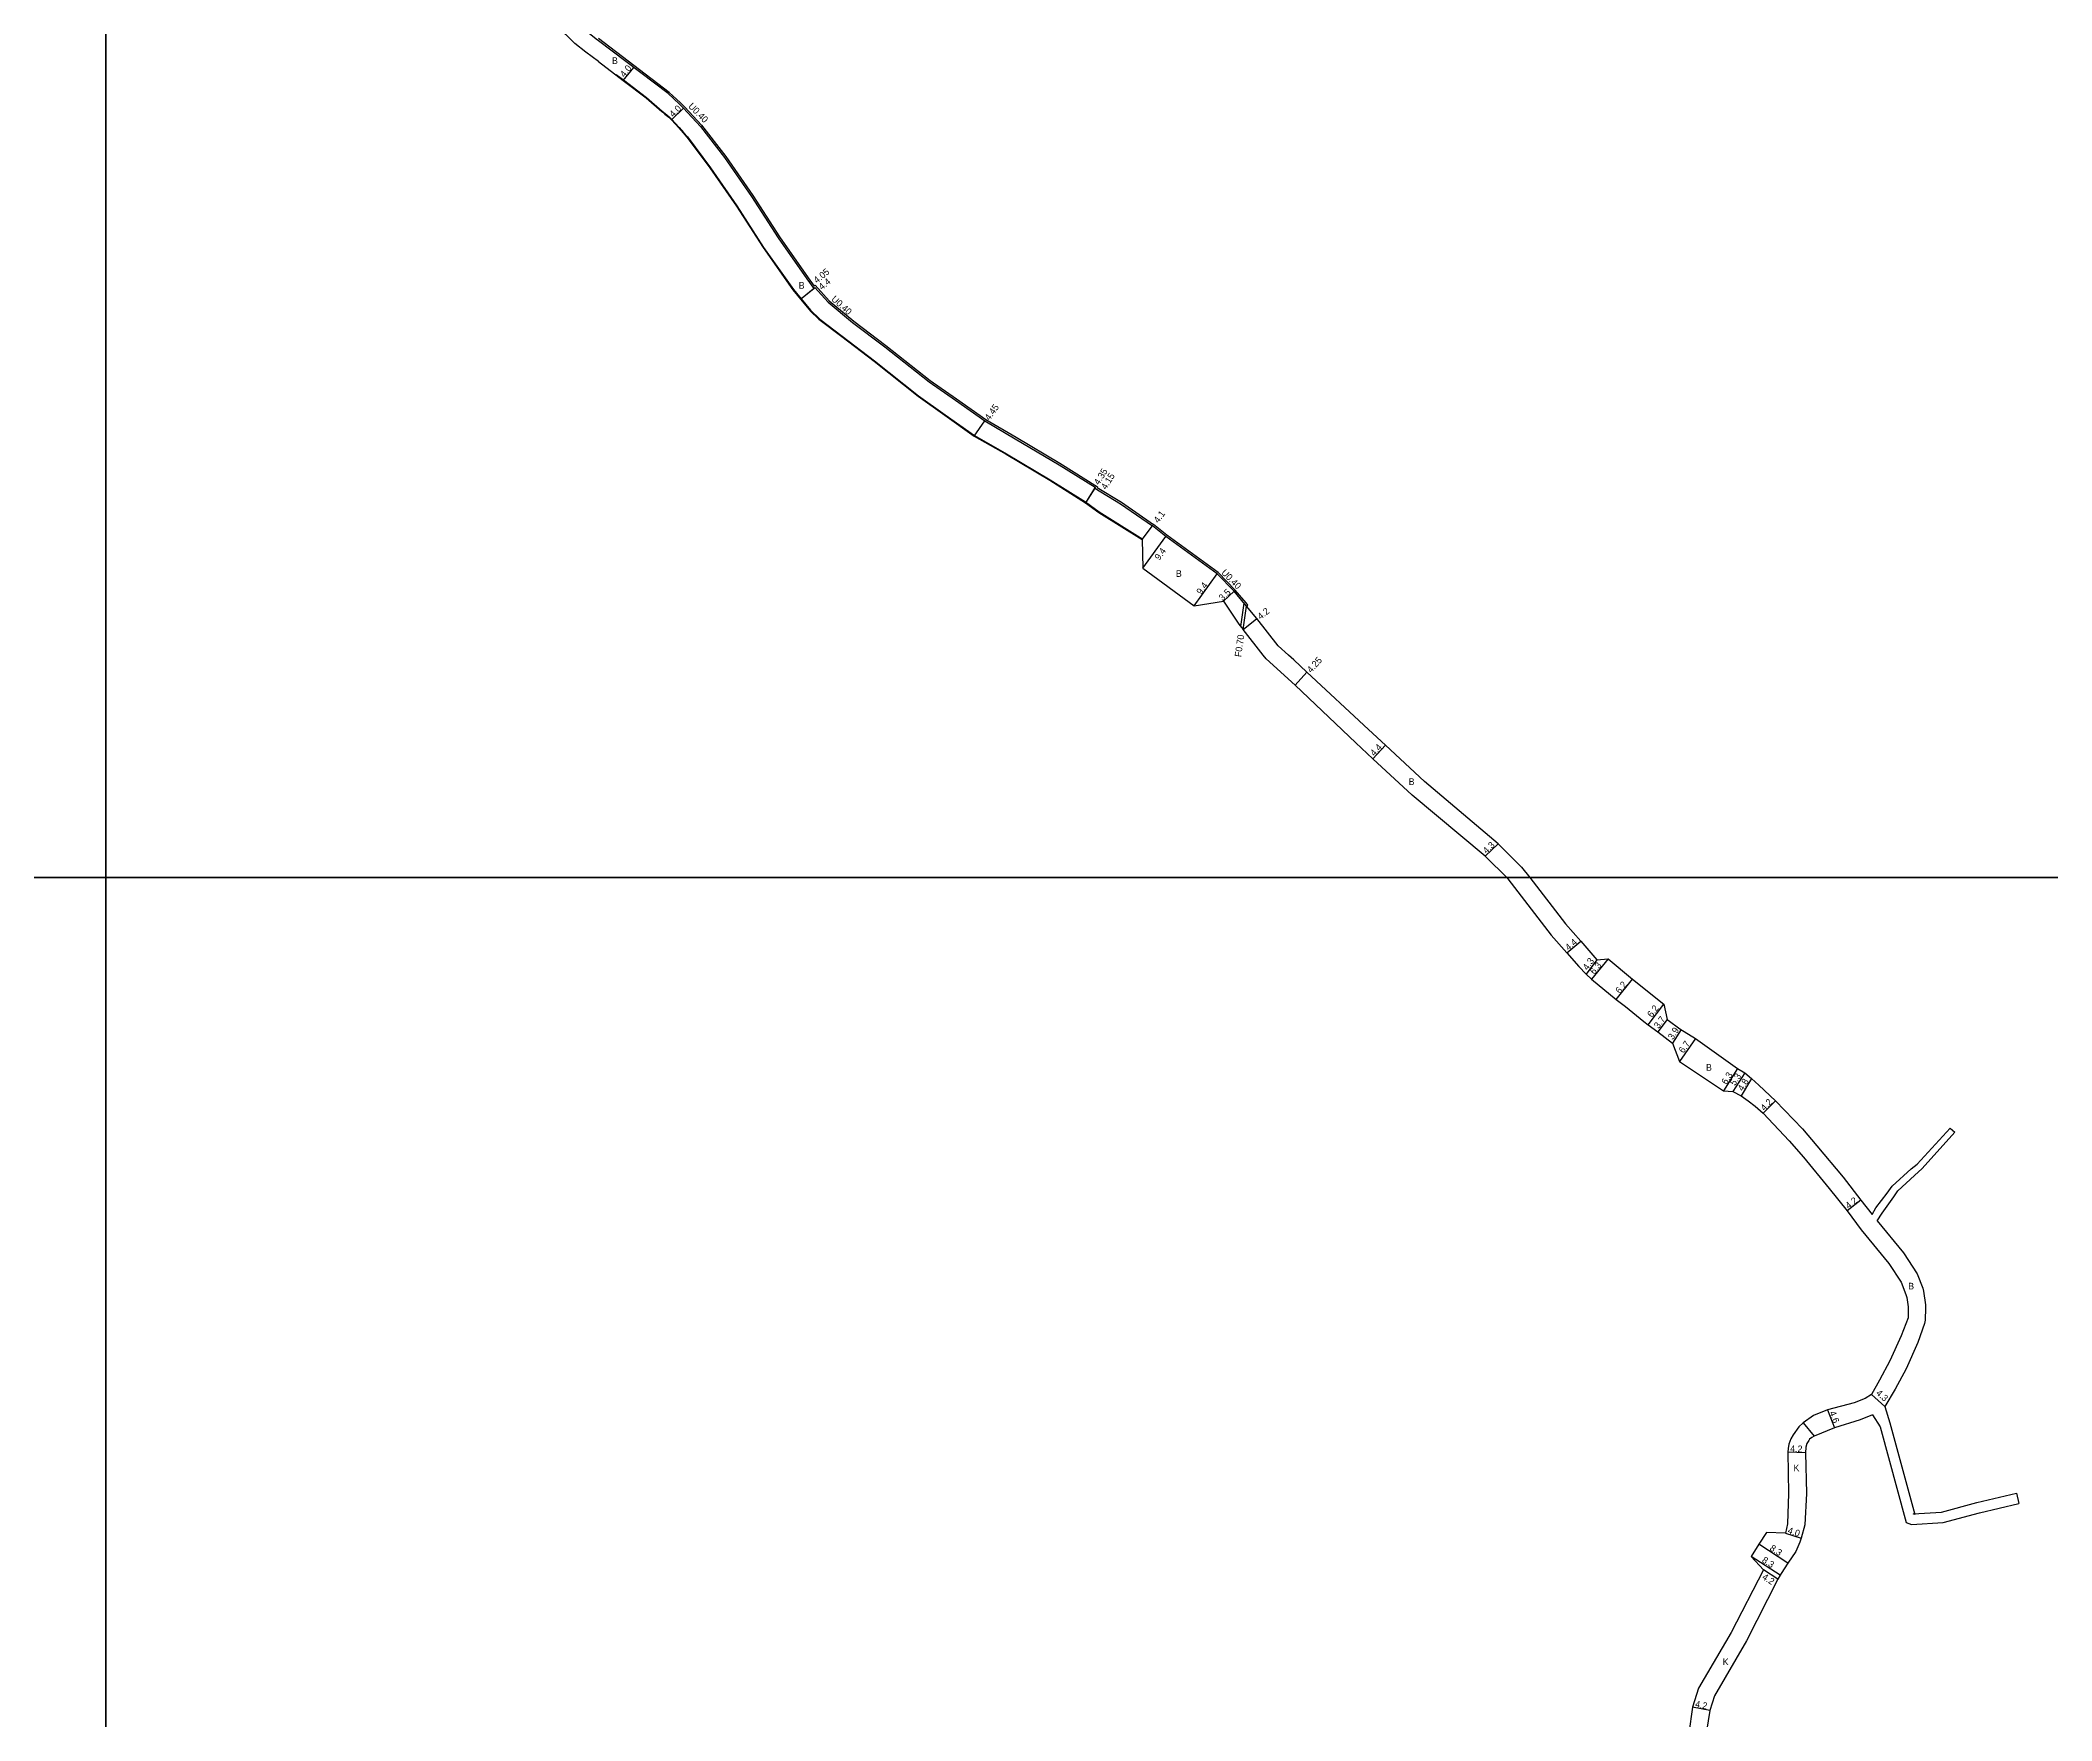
# Model space of a CAD drawing. Header units: metres. Extents: x -16000 to -13600, y -81000 to -78000.
# Drawn here: x -15215.7 to -14734.5, y -80601.8 to -80199.6 of the extents above; entities that cross this region are included whole.
import ezdxf

# ---------------------------------------------------------------- set-up
doc = ezdxf.new("R2010")
doc.units = ezdxf.units.M
doc.header["$LTSCALE"] = 2.5
for name, color, linetype in [('側溝・桝', 7, 'Continuous'), ('図郭', 7, 'Continuous'), ('幅員', 7, 'Continuous'), ('歩道・分離帯・安全施設', 7, 'Continuous'), ('舗装', 7, 'Continuous'), ('道路', 7, 'Continuous')]:
    doc.layers.add(name, color=color, linetype=linetype)
doc.styles.get("Standard").update_dxf_attribs({"font": ''})
doc.styles.get('Standard').set_extended_font_data('@MS PGothic')

msp = doc.modelspace()

# ---------------------------------------------------------------- linework, layer by layer
at = {"layer": '側溝・桝'}
for points in [[(-15065.24, -80212.07), (-15082.17, -80199.21)], [(-15065.24, -80212.07), (-15062.61, -80214.5), (-15061.54, -80215.61), (-15057.49, -80219.96), (-15051.71, -80227.4), (-15045.25, -80236.76), (-15038.87, -80246.65), (-15032.02, -80256.46), (-15030.59, -80258.43), (-15030.35, -80258.24), (-15026.97, -80261.99)], [(-15026.97, -80261.99), (-15021.12, -80266.79), (-15013.43, -80272.63), (-15002.83, -80281.01), (-14996.5, -80285.43), (-14989.49, -80290.38), (-14982.25, -80294.62), (-14971.78, -80300.83), (-14962.78, -80306.46), (-14962.89, -80306.63), (-14957.07, -80310.18), (-14949.38, -80315.47)], [(-14927.14, -80335.04), (-14926.83, -80334.78), (-14927.26, -80334.26), (-14929.83, -80331.17), (-14933.93, -80327), (-14946.22, -80318.02), (-14949.38, -80315.47)], [(-14928.54, -80339.92), (-14927.74, -80334.31)], [(-14927.94, -80340.64), (-14927.14, -80335.04)]]:
    msp.add_lwpolyline(points, dxfattribs=at)
at = {"layer": '図郭'}
for points in [[(-16000, -80400), (-15200, -80400), (-15200, -79800), (-16000, -79800)], [(-15200, -80400), (-14400, -80400), (-14400, -79800), (-15200, -79800)], [(-16000, -81000), (-15200, -81000), (-15200, -80400), (-16000, -80400)], [(-15200, -81000), (-14400, -81000), (-14400, -80400), (-15200, -80400)]]:
    msp.add_lwpolyline(points, close=True, dxfattribs=at)
at = {"layer": '幅員'}
for points in [[(-15076.28, -80209.21), (-15073.71, -80206.14)], [(-15064.7, -80218.67), (-15061.83, -80215.89)], [(-15033.8, -80261.58), (-15030.39, -80258.79)], [(-15033.8, -80261.58), (-15030.67, -80259.01)], [(-14992.33, -80294.31), (-14989.71, -80290.72)], [(-14963.33, -80306.59), (-14965.64, -80310.27)], [(-14963.44, -80306.76), (-14965.64, -80310.27)], [(-14952.07, -80319.09), (-14949.62, -80315.8)], [(-14951.95, -80325.97), (-14946.46, -80318.34)], [(-14939.68, -80334.93), (-14934.19, -80327.3)], [(-14932.66, -80333.85), (-14930.13, -80331.43)], [(-14927.94, -80340.64), (-14924.66, -80338.02)], [(-14912.7, -80350.8), (-14915.54, -80353.97)], [(-14893.92, -80368.33), (-14896.92, -80371.55)], [(-14866.92, -80391.9), (-14870.07, -80394.83)], [(-14850.5, -80418.02), (-14847.15, -80415.18)], [(-14843.37, -80419.63), (-14845.87, -80423.12)], [(-14840.65, -80419.43), (-14844.66, -80424.29)], [(-14838.69, -80429.12), (-14834.8, -80424.28)], [(-14831.08, -80435.19), (-14827.32, -80430.26)], [(-14826.51, -80433.92), (-14828.73, -80436.88)], [(-14823.2, -80436.33), (-14825.28, -80439.64)], [(-14819.74, -80438.51), (-14823.6, -80443.99)], [(-14809.7, -80445.68), (-14813.07, -80451)], [(-14807.96, -80446.74), (-14810.84, -80451.19)], [(-14806.33, -80448.08), (-14808.84, -80452.17)], [(-14800.58, -80453.37), (-14803.53, -80456.36)], [(-14780.16, -80477.16), (-14783.47, -80479.74)], [(-14774.47, -80526.52), (-14777.61, -80523.67)], [(-14788.14, -80527.37), (-14786.47, -80531.65)], [(-14793.42, -80537.65), (-14797.62, -80537.48)], [(-14797.63, -80564.06), (-14804.58, -80559.53)], [(-14798.24, -80556.83), (-14794.45, -80558.08)], [(-14799.5, -80566.94), (-14806.46, -80562.41)], [(-14800.01, -80567.86), (-14803.49, -80565.6)], [(-14816.33, -80599.3), (-14820.45, -80598.47)]]:
    msp.add_lwpolyline(points, dxfattribs=at)
at = {"layer": '歩道・分離帯・安全施設'}
for points in [[(-15077.9, -80207.8), (-15076.2, -80209.1), (-15070.64, -80213.3)], [(-15070.64, -80213.31), (-15066.92, -80216.56)], [(-15066.92, -80216.56), (-15066.18, -80217.17), (-15065.28, -80217.96), (-15064.6, -80218.58), (-15062.87, -80220.51), (-15061.84, -80221.72)], [(-15061.84, -80221.71), (-15060.9, -80222.73), (-15055.4, -80230.1), (-15049.07, -80239.26), (-15042.68, -80249.17), (-15035.54, -80259.25), (-15033.7, -80261.5), (-15031.48, -80264.2)], [(-15029.24, -80266.37), (-15023.91, -80270.42), (-15016.17, -80276.3), (-15005.58, -80284.66), (-14999.27, -80289.25), (-14992.25, -80294.21), (-14984.54, -80298.57), (-14974.09, -80304.77), (-14965.68, -80310.09), (-14962.37, -80312.47)], [(-14962.37, -80312.48), (-14951.94, -80319.02)]]:
    msp.add_lwpolyline(points, dxfattribs=at)
at = {"layer": '歩道・分離帯・安全施設', "flags": 128}
msp.add_lwpolyline([(-15029.24, -80266.37), (-15031.48, -80264.2)], dxfattribs=at)
at = {"layer": '舗装'}
msp.add_lwpolyline([(-14794, -80530.48), (-14791.36, -80533.68)], dxfattribs=at)
at = {"layer": '道路'}
for points in [[(-15082.17, -80199.71), (-15082.7, -80199.31), (-15085.19, -80197.35), (-15087.01, -80195.52), (-15089.03, -80193.15), (-15090.5, -80191.37), (-15092.23, -80189.04), (-15093.53, -80186.77), (-15094.13, -80185.55), (-15094.89, -80183.29), (-15094.86, -80181.05), (-15094.7, -80178.84), (-15094.48, -80177.3), (-15094.22, -80176.34)], [(-15082.17, -80204.73), (-15085.15, -80202.47), (-15087.85, -80200.35), (-15089.95, -80198.23), (-15092.08, -80195.73)], [(-15065.5, -80212.38), (-15082.17, -80199.71)], [(-15082.17, -80204.73), (-15078.35, -80207.63), (-15076.28, -80209.21), (-15070.72, -80213.4)], [(-15065.5, -80212.38), (-15062.89, -80214.79), (-15061.83, -80215.89), (-15057.79, -80220.22), (-15052.03, -80227.63), (-15045.58, -80236.97), (-15039.2, -80246.87), (-15032.35, -80256.69), (-15030.67, -80259.01), (-15030.39, -80258.79), (-15027.25, -80262.28)], [(-15070.72, -80213.4), (-15067, -80216.66)], [(-15067, -80216.66), (-15066.26, -80217.27), (-15065.36, -80218.05), (-15064.7, -80218.67), (-15062.97, -80220.6), (-15061.93, -80221.8)], [(-15061.93, -80221.8), (-15061, -80222.82), (-15055.5, -80230.17), (-15049.18, -80239.33), (-15042.79, -80249.24), (-15035.64, -80259.33), (-15033.8, -80261.58), (-15031.47, -80264.42)], [(-15027.25, -80262.28), (-15021.37, -80267.11), (-15013.68, -80272.95), (-15003.07, -80281.33), (-14996.73, -80285.76), (-14989.71, -80290.72), (-14982.45, -80294.96), (-14971.99, -80301.17), (-14963.33, -80306.59), (-14963.44, -80306.76), (-14957.29, -80310.51), (-14949.62, -80315.8)], [(-15029.46, -80266.37), (-15023.99, -80270.53), (-15016.25, -80276.4), (-15005.66, -80284.76), (-14999.35, -80289.36), (-14992.33, -80294.31), (-14984.61, -80298.68), (-14974.16, -80304.89), (-14965.64, -80310.27), (-14962.44, -80312.58)], [(-14962.44, -80312.58), (-14952.07, -80319.09), (-14951.95, -80325.97), (-14939.68, -80334.93), (-14932.66, -80333.85), (-14928.99, -80339.37)], [(-14917.08, -80346.76), (-14919.6, -80344.5), (-14924.66, -80338.02), (-14927.14, -80335.04), (-14927.57, -80334.52), (-14930.13, -80331.43), (-14934.19, -80327.3), (-14946.46, -80318.34), (-14949.62, -80315.8)], [(-14928.99, -80339.37), (-14928.37, -80340.12), (-14927.94, -80340.64)], [(-14923.15, -80346.76), (-14927.94, -80340.64)], [(-14870.07, -80394.83), (-14887.53, -80380.26), (-14896.92, -80371.55), (-14901, -80367.75), (-14915.54, -80353.97), (-14922.44, -80347.66), (-14923.15, -80346.76)], [(-14866.92, -80391.9), (-14884.61, -80376.97), (-14893.92, -80368.33), (-14897.97, -80364.56), (-14912.7, -80350.8), (-14915.8, -80347.91), (-14917.08, -80346.76)], [(-14870.07, -80394.83), (-14869.83, -80395.06), (-14864.9, -80400)], [(-14866.92, -80391.9), (-14861.35, -80397.49), (-14859.4, -80400)], [(-14864.9, -80400), (-14864.65, -80400.25), (-14854.26, -80413.74), (-14850.5, -80418.02)], [(-14859.4, -80400), (-14850.82, -80411.04), (-14847.15, -80415.18), (-14843.37, -80419.63)], [(-14850.5, -80418.02), (-14847.65, -80421.23), (-14845.87, -80423.12), (-14844.66, -80424.29), (-14838.69, -80429.12), (-14836.49, -80430.87), (-14832.09, -80434.44), (-14831.08, -80435.19), (-14828.73, -80436.88), (-14825.28, -80439.64), (-14823.6, -80443.99), (-14813.07, -80451), (-14810.84, -80451.19), (-14808.84, -80452.17)], [(-14843.37, -80419.63), (-14840.65, -80419.43), (-14834.8, -80424.28)], [(-14834.8, -80424.28), (-14827.32, -80430.26), (-14826.51, -80433.92)], [(-14826.51, -80433.92), (-14826.27, -80434.1), (-14823.49, -80436.15)], [(-14823.49, -80436.15), (-14819.74, -80438.51), (-14809.7, -80445.68), (-14807.96, -80446.74), (-14806.33, -80448.08)], [(-14806.33, -80448.08), (-14804.59, -80449.69), (-14800.58, -80453.37), (-14794.17, -80460.12), (-14790.73, -80464.2), (-14784.41, -80471.69), (-14780.16, -80477.16), (-14777.49, -80480.59)], [(-14808.84, -80452.17), (-14807.18, -80453.44), (-14805.49, -80454.67), (-14803.53, -80456.36), (-14797.37, -80462.99), (-14793.94, -80466.91), (-14787.75, -80474.39), (-14783.47, -80479.74), (-14780.11, -80484.24), (-14773.47, -80492.35), (-14770.57, -80496.77), (-14769.42, -80499.78), (-14769.21, -80500.45), (-14768.84, -80502.69), (-14768.85, -80505.34), (-14770.57, -80509.67), (-14773.24, -80515.64), (-14775.75, -80520.29), (-14777.61, -80523.67), (-14779.15, -80524.67), (-14781.82, -80525.66), (-14788.14, -80527.37), (-14791.5, -80528.71), (-14794, -80530.48), (-14795.03, -80531.44), (-14796.39, -80533.32), (-14796.96, -80534.32), (-14797.38, -80535.55), (-14797.55, -80536.61), (-14797.62, -80537.48), (-14797.47, -80547.35), (-14797.73, -80554.6), (-14798.24, -80556.83), (-14802.73, -80556.69)], [(-14777.49, -80480.59), (-14776.58, -80479), (-14773.93, -80475.54), (-14772.66, -80473.79), (-14768.12, -80469.7), (-14766.7, -80468.6), (-14758.84, -80459.91)], [(-14776.27, -80482.14), (-14775.07, -80480.26), (-14772.32, -80476.39), (-14771.34, -80474.94), (-14767.35, -80471.27), (-14765.55, -80469.61), (-14757.69, -80460.92)], [(-14758.84, -80459.91), (-14757.69, -80460.92)], [(-14776.27, -80482.14), (-14769.99, -80489.81), (-14766.71, -80494.82), (-14765.36, -80498.23), (-14765.17, -80498.95), (-14764.72, -80502.22), (-14764.7, -80502.91), (-14764.84, -80505.91), (-14764.98, -80506.7), (-14766.57, -80511.26), (-14769.38, -80517.54), (-14772, -80522.4), (-14774.47, -80526.52)], [(-14777.38, -80528.52), (-14780.36, -80529.71), (-14786.47, -80531.65), (-14791.36, -80533.68), (-14791.91, -80533.97), (-14792.45, -80534.41), (-14792.67, -80534.66), (-14793.1, -80535.4), (-14793.36, -80536.26), (-14793.42, -80537.65), (-14793.17, -80547.37), (-14793.63, -80554.87), (-14794.45, -80558.08), (-14794.77, -80559.01), (-14795.78, -80561.22)], [(-14777.38, -80528.52), (-14775.61, -80531.45), (-14769.38, -80554.28), (-14768.08, -80554.8), (-14760.46, -80554.32), (-14751.8, -80551.96), (-14742.38, -80549.73)], [(-14774.47, -80526.52), (-14773.29, -80530.46), (-14767.29, -80552.43), (-14767.67, -80552.27), (-14760.88, -80551.85), (-14752.43, -80549.54), (-14742.96, -80547.29)], [(-14742.96, -80547.29), (-14742.38, -80549.73)], [(-14802.73, -80556.69), (-14804.58, -80559.53), (-14806.46, -80562.41)], [(-14806.46, -80562.41), (-14803.49, -80565.6)], [(-14795.78, -80561.22), (-14797.63, -80564.06), (-14799.25, -80566.55), (-14799.5, -80566.94), (-14800.01, -80567.86)], [(-14803.49, -80565.6), (-14811.23, -80580.6), (-14818.99, -80593.97), (-14820.45, -80598.47), (-14821.31, -80604.7), (-14820.27, -80610.33), (-14819.84, -80611.67), (-14818.54, -80613.86), (-14814.77, -80619.73), (-14813.05, -80622.27), (-14805.44, -80632.02), (-14802.77, -80636.88), (-14799, -80641.29), (-14795.9, -80644.43)], [(-14800.01, -80567.86), (-14807.55, -80582.62), (-14815.19, -80595.8), (-14816.33, -80599.3), (-14817.1, -80604.23), (-14816.33, -80608.77), (-14815.89, -80609.99), (-14814.45, -80612.83), (-14813.18, -80615.24), (-14809.68, -80620.63), (-14802.15, -80629.41), (-14796.18, -80630.47), (-14789.31, -80638.02)]]:
    msp.add_lwpolyline(points, dxfattribs=at)
at = {"layer": '道路', "flags": 128}
msp.add_lwpolyline([(-15029.46, -80266.37), (-15031.47, -80264.42)], dxfattribs=at)

# ---------------------------------------------------------------- texts
at = {"layer": '側溝・桝'}
for s, rotation, p in [('U0.40', 314.2134, (-15060.8, -80215.51)), ('U0.40', 317.9389, (-15026.6, -80261.75)), ('U0.40', 314.5177, (-14933.3, -80327.14)), ('F0.70', 81.8463, (-14928.43, -80347.28))]:
    msp.add_text(s, height=1.6, rotation=rotation, dxfattribs=at).set_placement(p)
at = {"layer": '幅員'}
for s, rotation, p in [('4.0', 50, (-15075.96, -80208.61)), ('4.0', 44.143, (-15064.29, -80218.15)), ('4.05', 39.3495, (-15029.89, -80257.88)), ('4.4', 39.3495, (-15028.71, -80259.46)), ('4.45', 53.9311, (-14988.65, -80290.73)), ('4.35', 57.9556, (-14962.45, -80306.17)), ('4.15', 57.9556, (-14960.73, -80307.27)), ('4.1', 53.3794, (-14948.23, -80315.27)), ('9.4', 54.2971, (-14947.99, -80324.17)), ('9.4', 54.2971, (-14937.98, -80332.4)), ('3.5', 43.5542, (-14932.88, -80333.91)), ('4.2', 38.5684, (-14923.77, -80338.34)), ('4.25', 48.1356, (-14911.67, -80351.11)), ('4.4', 47.107, (-14896.58, -80371.04)), ('4.3', 42.7738, (-14869.74, -80394.38)), ('4.4', 40.3413, (-14850.11, -80417.56)), ('4.3', 54.3759, (-14845.58, -80422.29)), ('6.3', 50.4231, (-14843.94, -80423.29)), ('6.2', 51.23, (-14837.82, -80427.89)), ('6.2', 52.6237, (-14830.18, -80433.59)), ('3.7', 53.1156, (-14828.58, -80436.26)), ('3.9', 57.845, (-14825.13, -80438.93)), ('6.7', 54.7714, (-14822.6, -80442.14)), ('6.3', 57.697, (-14812.32, -80449.64)), ('5.3', 57.0696, (-14810.3, -80449.91)), ('4.8', 58.5699, (-14808.43, -80451.2)), ('4.2', 45.4707, (-14803.25, -80455.93)), ('4.2', 37.8248, (-14783.14, -80479.35)), ('4.3', 317.7719, (-14776.72, -80523.53)), ('4.6', 291.2178, (-14787.79, -80527.98)), ('4.2', 357.6477, (-14797.11, -80537.4)), ('8.3', 326.9251, (-14802.14, -80560.83)), ('4.0', 341.7353, (-14797.83, -80556.86)), ('8.3', 326.9251, (-14804.01, -80563.7)), ('4.2', 327.0077, (-14803.96, -80567.74)), ('4.2', 348.682, (-14819.94, -80598.47))]:
    msp.add_text(s, height=1.6, rotation=rotation, dxfattribs=at).set_placement(p)
at = {"layer": '舗装'}
for s, p in [('B', (-15078.93, -80205.28)), ('B', (-15034.25, -80259.07)), ('B', (-14944.03, -80328.02)), ('B', (-14888.35, -80377.82)), ('B', (-14817.22, -80446.21)), ('B', (-14768.86, -80498.55)), ('K', (-14796.3, -80542.05)), ('K', (-14813.23, -80588.45))]:
    msp.add_text(s, height=1.6, dxfattribs=at).set_placement(p)

doc.saveas('drawing.dxf')
